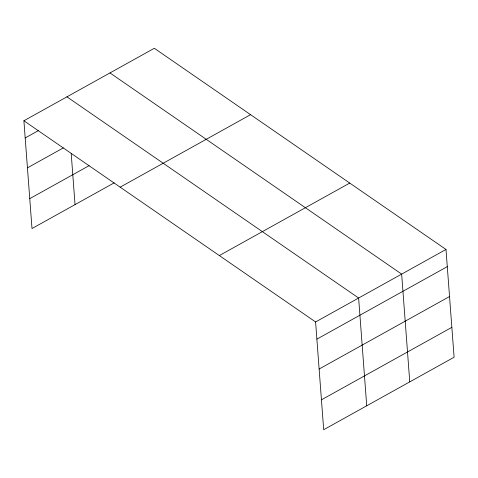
<?xml version="1.0" encoding="UTF-8"?>
<svg xmlns="http://www.w3.org/2000/svg" width="478" height="478" viewBox="0 0 478 478"><rect width="100%" height="100%" fill="white"/><g stroke="black" fill="none" stroke-linecap="round" stroke-linejoin="round"><path stroke-width="0.72" d="M23.9 120.773L154.31 48.278L445.998 249.462L454.1 357.227L323.69 429.722L315.588 321.957L23.9 120.773L32.002 228.538L114.158 182.865M25.191 137.957L38.234 130.703M27.437 167.85L63.305 147.911M29.756 198.645L89.093 165.663M120.157 187.167L250.568 114.666M219.33 255.569L349.741 183.068M315.588 321.957L445.998 249.462M316.878 339.141L447.289 266.64M319.125 369.034L449.535 296.533M321.443 399.829L451.853 327.334M109.97 72.925L401.657 274.109L409.76 381.874M66.938 96.849L358.625 298.033L366.728 405.798M71.192 153.456L75.04 204.614"/></g></svg>
